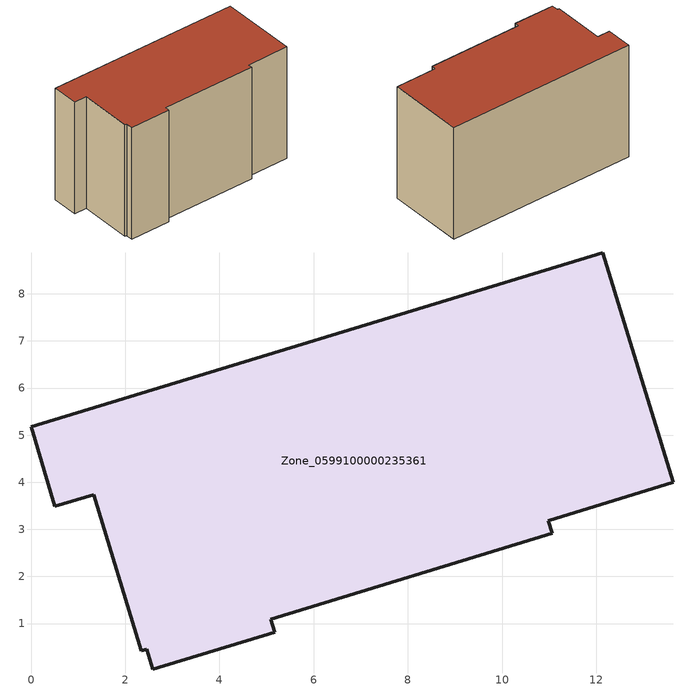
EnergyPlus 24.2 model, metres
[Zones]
Zone_0599100000235361
 floor ground (C_G): 2.34,0.42 1.33,3.74 0.51,3.49 0,5.18 12.14,8.87 13.64,4 10.98,3.18 11.06,2.92 5.09,1.09 5.17,0.82 2.59,0.04 2.46,0.45 z0
 wall outside (C_F): 13.64,4 12.14,8.87 0,5.18 0.51,3.49 1.33,3.74 2.34,0.42 2.46,0.45 2.59,0.04 5.17,0.82 5.09,1.09 11.06,2.92 10.98,3.18 13.64,4 z0:7.76
 roof outside (C_R): 1.33,3.74 2.34,0.42 2.46,0.45 2.59,0.04 5.17,0.82 5.09,1.09 11.06,2.92 10.98,3.18 13.64,4 12.14,8.87 0,5.18 0.51,3.49 z7.76
[BUILDING]
Pand.0599100000235361: North Axis=0; Terrain=City; Loads Convergence Tolerance Value=0.04; Temperature Convergence Tolerance Value=0.4; Solar Distribution=FullExterior; Maximum Number of Warmup Days=25; Minimum Number of Warmup Days=1
[Site:Location]
Rotterdam.The.Hague.AP_ZH_NLD Design_Conditions: Latitude=51.96; Longitude=4.45; Time Zone=1; Elevation=-4.5
[SITE:GROUNDTEMPERATURE:BUILDINGSURFACE]
18, 18, 18, 18, 18, 18, 18, 18, 18, 18, 18, 18
[MATERIAL] Thermal Absorptance=0.9; Solar Absorptance=0.7; Visible Absorptance=0.7
Name | Roughness | Thickness | Conductivity | Density | Specific Heat
G.TI.1975-1991 | MediumSmooth | 0.15 | 0.288461 | 540 | 1210
F.TI.1975-1991 | Rough | 0.3 | 0.230769 | 1920 | 840
R.TI.1975-1991 | MediumRough | 0.2 | 0.153846 | 1500 | 1000
[CONSTRUCTION]
C_G: G.TI.1975-1991
C_F: F.TI.1975-1991
C_R: R.TI.1975-1991
[ZONE]
Zone_0599100000235361: Type=1; Multiplier=1; Ceiling Height=Autocalculate; Volume=Autocalculate; Floor Area=autocalculate; Part of Total Floor Area=Yes
[ZONEINFILTRATION:DESIGNFLOWRATE]
Infil_Zone_0599100000235361: Zone or ZoneList or Space or SpaceList=Zone_0599100000235361; Schedule=AlwaysOn; Design Flow Rate Calculation Method=Flow/Area; Flow Rate per Floor Area=0.003; Constant Term Coefficient=1; Temperature Term Coefficient=0; Velocity Term Coefficient=0; Velocity Squared Term Coefficient=0
[HVACTEMPLATE:ZONE:IDEALLOADSAIRSYSTEM]
Zone_0599100000235361: Maximum Heating Supply Air Temperature=50; Minimum Cooling Supply Air Temperature=13; Maximum Heating Supply Air Humidity Ratio=0.0156; Minimum Cooling Supply Air Humidity Ratio=0.0077; Heating Limit=NoLimit; Cooling Limit=NoLimit; Dehumidification Control Type=ConstantSensibleHeatRatio; Cooling Sensible Heat Ratio=0.7; Dehumidification Setpoint=60; Humidification Control Type=None; Humidification Setpoint=30; Outdoor Air Method=None; Outdoor Air Flow Rate per Person=0.00944; Outdoor Air Flow Rate per Zone Floor Area=0; Outdoor Air Flow Rate per Zone=0; Demand Controlled Ventilation Type=None; Outdoor Air Economizer Type=NoEconomizer; Heat Recovery Type=None; Sensible Heat Recovery Effectiveness=0.7; Latent Heat Recovery Effectiveness=0.65
[ZONECONTROL:THERMOSTAT]
ThermostatControl_Zone_0599100000235361: Zone or ZoneList=Zone_0599100000235361; Control Type Schedule=DualSetpointControlType; Control 1=Thermostat_Zone_0599100000235361; Temperature Difference Between Cutout And Setpoint=0
[THERMOSTATSETPOINT:DUALSETPOINT]
Thermostat_Zone_0599100000235361: Heating Setpoint Temperature Schedule=HeatingSetpoint_Zone_0599100000235361; Cooling Setpoint Temperature Schedule=CoolingSetpoint_Zone_0599100000235361
[SCHEDULE:COMPACT]
HeatingSetpoint_Zone_0599100000235361: Through: 12/31, For: AllDays, Until: 24:00, 21
CoolingSetpoint_Zone_0599100000235361: Through: 12/31, For: AllDays, Until: 24:00, 24
DualSetpointControlType: Through: 12/31, For: AllDays, Until: 24:00, 4
AlwaysOn: Through: 12/31, For: AllDays, Until: 24:00, 1
